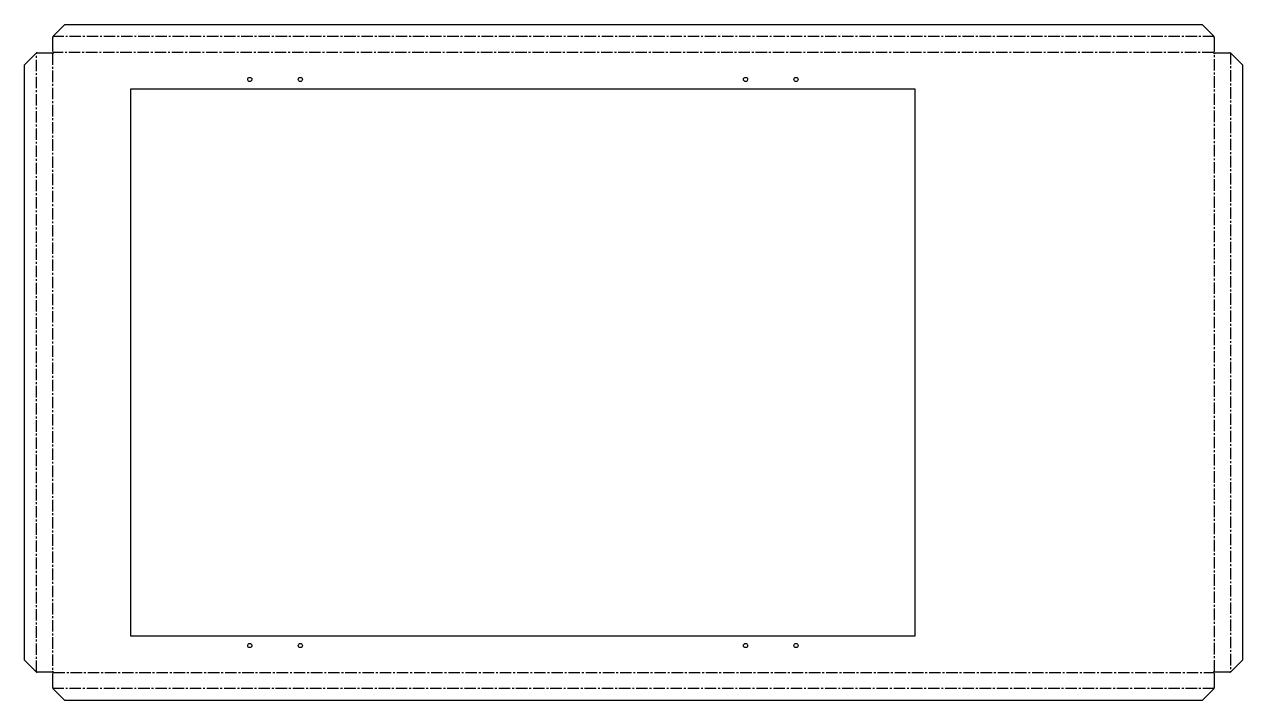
# Model space of a CAD drawing. Header units: millimetres. Extents: x 56 to 2084, y 72 to 1197.
import ezdxf

# ---------------------------------------------------------------- set-up
doc = ezdxf.new("R2010")
doc.units = ezdxf.units.MM
doc.linetypes.add('CENTER2', pattern=[28.575, 19.05, -3.175, 3.175, -3.175])
doc.layers.add('ARTC_1', color=7, linetype='Continuous', true_color=0xffffff)

msp = doc.modelspace()

# ---------------------------------------------------------------- linework, layer by layer
at = {"layer": 'ARTC_1', "color": 7, "linetype": 'Continuous', "true_color": 0xffffff}
for p, q in [((104.7, 1178.3), (123.7, 1197.3)), ((123.7, 1197.3), (2016, 1197.3)), ((2016, 1197.3), (2035, 1178.3)), ((104.7, 1178.3), (103.4, 1177)), ((103.4, 1177), (103.4, 1175.7)), ((2036.3, 1177), (2035, 1178.3)), ((2036.3, 1175.7), (2036.3, 1177)), ((103.4, 1151.9), (103.4, 1175.7)), ((2036.3, 1175.7), (2036.3, 1151.9)), ((56.1, 1129.8), (75.1, 1148.8)), ((75.1, 1148.8), (75.9, 1149.6)), ((76.4, 1150.1), (75.9, 1149.6)), ((77.4, 1150.1), (76.4, 1150.1)), ((77.4, 1150.1), (77.7, 1150.1)), ((77.7, 1150.1), (101.6, 1150.1)), ((104.3, 1149.1), (104.1, 1149.4)), ((104.1, 1149.4), (104.3, 1149.1)), ((2035.6, 1149.4), (2035.3, 1149.1)), ((2035.3, 1149.1), (2035.6, 1149.4)), ((2038.1, 1150.1), (2061.9, 1150.1)), ((2061.9, 1150.1), (2062.3, 1150.1)), ((2062.3, 1150.1), (2063.3, 1150.1)), ((2063.3, 1150.1), (2063.8, 1149.6)), ((2063.8, 1149.6), (2064.6, 1148.8)), ((2064.6, 1148.8), (2083.6, 1129.8)), ((56.1, 139.4), (56.1, 1129.8)), ((2083.6, 1129.8), (2083.6, 139.4)), ((232.8, 1089.6), (232.8, 179.6)), ((1538.8, 1089.6), (232.8, 1089.6)), ((1538.8, 179.6), (1538.8, 1089.6)), ((232.8, 179.6), (1538.8, 179.6)), ((75.1, 120.4), (56.1, 139.4)), ((2083.6, 139.4), (2064.6, 120.4)), ((75.9, 119.7), (75.1, 120.4)), ((76.4, 119.1), (75.9, 119.7)), ((77.4, 119.1), (76.4, 119.1)), ((77.7, 119.1), (77.4, 119.1)), ((101.6, 119.1), (77.7, 119.1)), ((103.4, 93.5), (103.4, 117.3)), ((104.1, 119.9), (104.3, 120.1)), ((104.3, 120.1), (104.1, 119.9)), ((2035.6, 119.9), (2035.3, 120.1)), ((2035.3, 120.1), (2035.6, 119.9)), ((2036.3, 117.3), (2036.3, 93.5)), ((2061.9, 119.1), (2038.1, 119.1)), ((2062.3, 119.1), (2061.9, 119.1)), ((2063.3, 119.1), (2062.3, 119.1)), ((2063.8, 119.7), (2063.3, 119.1)), ((2064.6, 120.4), (2063.8, 119.7)), ((103.4, 93.5), (103.4, 92.2)), ((103.4, 92.2), (104.7, 90.9)), ((123.7, 71.9), (104.7, 90.9)), ((2035, 90.9), (2016, 71.9)), ((2035, 90.9), (2036.3, 92.2)), ((2036.3, 92.2), (2036.3, 93.5)), ((2016, 71.9), (123.7, 71.9))]:
    msp.add_line(p, q, dxfattribs=at)
at = {"layer": 'ARTC_1', "color": 7, "linetype": 'CENTER2', "true_color": 0xffffff}
for p, q in [((2036.3, 1177), (103.4, 1177)), ((76.4, 119.4), (76.4, 1149.8)), ((103, 1148.9), (103, 120.3)), ((2035.1, 1150.4), (104.5, 1150.4)), ((2036.6, 120.3), (2036.6, 1148.9)), ((2063.3, 1149.8), (2063.3, 119.4)), ((104.5, 118.8), (2035.1, 118.8)), ((2036.3, 92.2), (103.4, 92.2))]:
    msp.add_line(p, q, dxfattribs=at)
at = {"layer": 'ARTC_1', "color": 7, "linetype": 'Continuous', "true_color": 0xffffff}
for centre in [(431.3, 1105.6), (515.3, 1105.6), (1256.3, 1105.6), (1340.3, 1105.6), (431.3, 163.6), (515.3, 163.6), (1256.3, 163.6), (1340.3, 163.6)]:
    msp.add_circle(centre, 3.5, dxfattribs=at)
for centre, radius, start, end in [((78, 1145.9), 4.26, 98.732, 120.2579), ((103, 1150.4), 1.5, 192.4649, 209.6372), ((103, 1150.4), 1.5, 209.6372, 315), ((103, 1150.4), 1.5, 60.3628, 77.5351), ((103, 1150.4), 1.5, 315, 60.3628), ((2036.6, 1150.4), 1.5, 119.6372, 225), ((2036.6, 1150.4), 1.5, 225, 330.3628), ((2036.6, 1150.4), 1.5, 102.4649, 119.6372), ((2036.6, 1150.4), 1.5, 330.3628, 347.5351), ((2061.6, 1145.9), 4.24, 59.7041, 81.3496), ((78, 123.3), 4.26, 239.7421, 261.268), ((103, 118.8), 1.5, 150.3628, 167.5351), ((103, 118.8), 1.5, 45, 150.3628), ((103, 118.8), 1.5, 282.4649, 299.6372), ((103, 118.8), 1.5, 299.6372, 45), ((2036.6, 118.8), 1.5, 135, 240.3628), ((2036.6, 118.8), 1.5, 29.6372, 135), ((2036.6, 118.8), 1.5, 240.3628, 257.5351), ((2036.6, 118.8), 1.5, 12.4649, 29.6372), ((2061.6, 123.3), 4.25, 278.6723, 300.274)]:
    msp.add_arc(centre, radius, start, end, dxfattribs=at)

doc.saveas('drawing.dxf')
